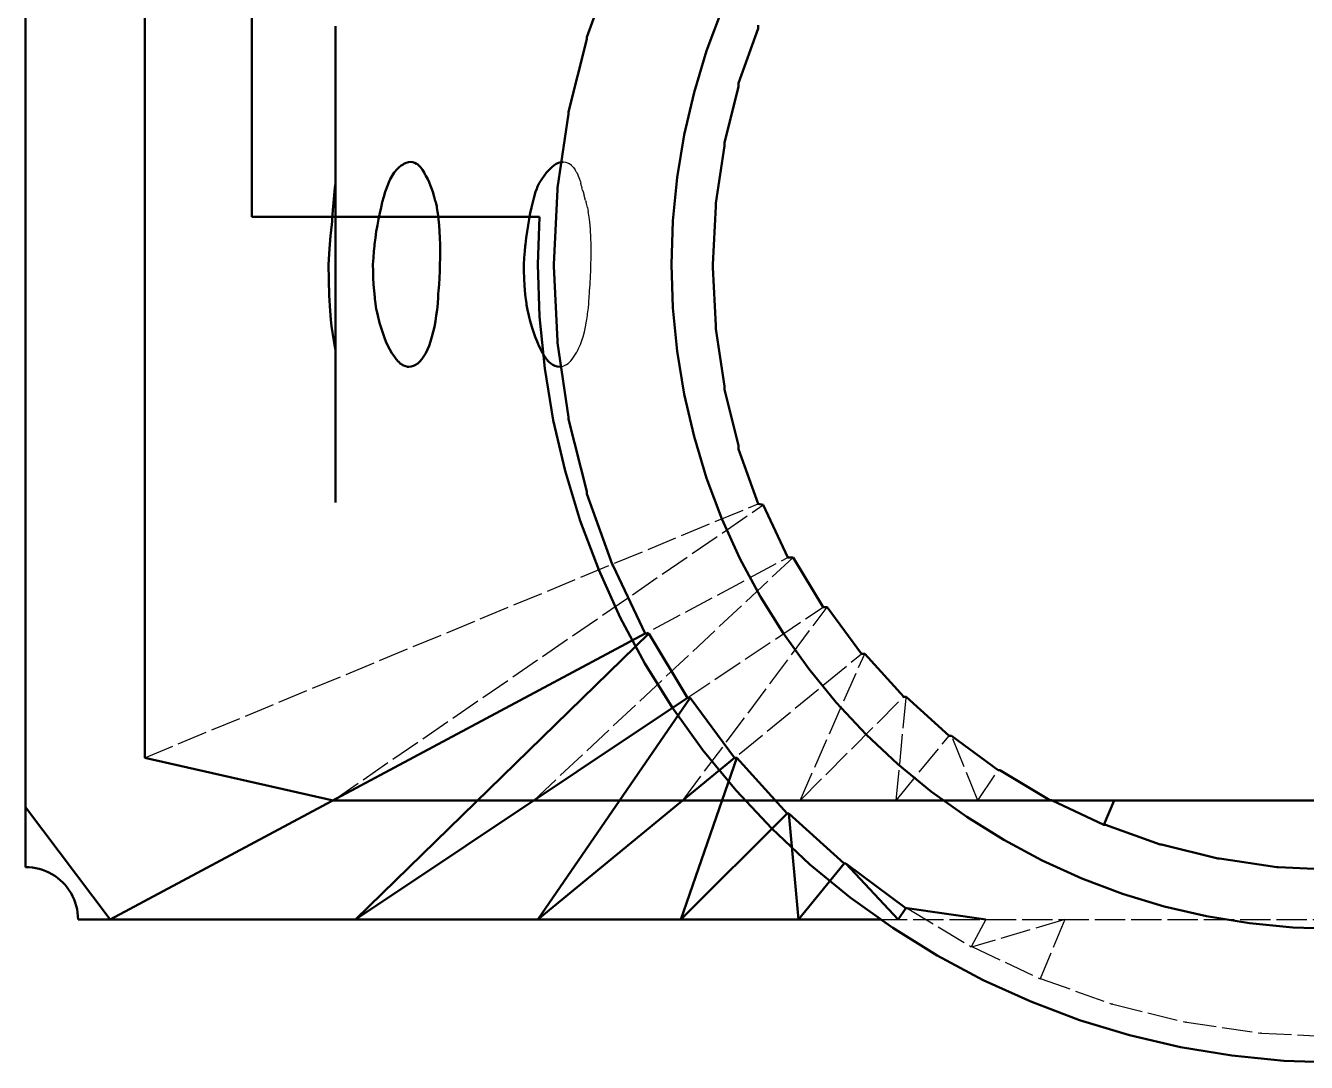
# Model space of a CAD drawing. Header units: millimetres. Extents: x 0 to 420, y 0 to 297.
# Drawn here: x 43.7 to 97.5, y 58.6 to 102.2 of the extents above; entities that cross this region are included whole.
import ezdxf

# ---------------------------------------------------------------- set-up
doc = ezdxf.new("R2010")
doc.units = ezdxf.units.MM
doc.linetypes.add('DASHED', pattern=[1.524, 1.27, -0.254])
doc.layers.add('OCULTA', color=8, linetype='DASHED', lineweight=25)
doc.layers.add('VISIBLE', color=7, linetype='CONTINUOUS', lineweight=50)

msp = doc.modelspace()

# ---------------------------------------------------------------- linework, layer by layer
at = {"layer": 'OCULTA'}
for p, q in [((43.74, 66.834), (43.74, 117.434)), ((53.24, 94.134), (53.24, 106.134)), ((48.74, 102.112), (48.74, 102.134)), ((56.74, 102.112), (56.74, 102.134)), ((48.74, 102.048), (48.74, 102.112)), ((48.74, 101.942), (48.74, 102.048)), ((48.74, 101.793), (48.74, 101.942)), ((48.74, 101.603), (48.74, 101.793)), ((48.74, 101.373), (48.74, 101.603)), ((56.74, 102.048), (56.74, 102.112)), ((56.74, 101.942), (56.74, 102.048)), ((56.74, 101.793), (56.74, 101.942)), ((56.74, 101.603), (56.74, 101.793)), ((56.74, 101.373), (56.74, 101.603)), ((48.74, 101.103), (48.74, 101.373)), ((48.74, 100.794), (48.74, 101.103)), ((56.74, 101.103), (56.74, 101.373)), ((56.74, 100.794), (56.74, 101.103)), ((48.74, 100.449), (48.74, 100.794)), ((56.74, 100.449), (56.74, 100.794)), ((48.74, 100.067), (48.74, 100.449)), ((48.74, 99.652), (48.74, 100.067)), ((56.74, 100.067), (56.74, 100.449)), ((56.74, 99.652), (56.74, 100.067)), ((48.74, 99.205), (48.74, 99.652)), ((56.74, 99.205), (56.74, 99.652)), ((48.74, 98.727), (48.74, 99.205)), ((56.74, 98.727), (56.74, 99.205)), ((48.74, 98.221), (48.74, 98.727)), ((56.74, 98.221), (56.74, 98.727)), ((48.74, 97.69), (48.74, 98.221)), ((56.74, 97.69), (56.74, 98.221)), ((48.74, 97.134), (48.74, 97.69)), ((56.74, 97.134), (56.74, 97.69)), ((48.74, 96.557), (48.74, 97.134)), ((56.74, 96.557), (56.74, 97.134)), ((48.74, 95.961), (48.74, 96.557)), ((48.74, 96.434), (48.74, 96.425)), ((48.74, 96.425), (48.74, 96.397)), ((48.74, 96.397), (48.74, 96.351)), ((48.74, 96.287), (48.74, 96.351)), ((48.74, 96.287), (48.74, 96.206)), ((56.74, 95.961), (56.74, 96.557)), ((56.74, 96.434), (56.74, 96.425)), ((56.74, 96.425), (56.74, 96.397)), ((56.74, 96.397), (56.74, 96.351)), ((56.74, 96.287), (56.74, 96.351)), ((56.74, 96.287), (56.74, 96.206)), ((66.301, 96.434), (66.394, 96.425)), ((66.394, 96.425), (66.483, 96.397)), ((66.483, 96.397), (66.543, 96.365)), ((66.569, 96.351), (66.543, 96.365)), ((66.65, 96.287), (66.569, 96.351)), ((66.65, 96.287), (66.728, 96.206)), ((48.74, 96.206), (48.74, 96.107)), ((48.74, 95.99), (48.74, 96.107)), ((48.74, 95.99), (48.74, 95.858)), ((48.74, 95.348), (48.74, 95.961)), ((48.74, 95.709), (48.74, 95.858)), ((48.74, 95.709), (48.74, 95.545)), ((56.74, 96.206), (56.74, 96.107)), ((56.74, 95.99), (56.74, 96.107)), ((56.74, 95.99), (56.74, 95.858)), ((56.74, 95.509), (56.74, 95.961)), ((56.74, 95.709), (56.74, 95.858)), ((56.74, 95.709), (56.74, 95.545)), ((66.728, 96.206), (66.801, 96.107)), ((66.849, 96.025), (66.801, 96.107)), ((66.849, 96.025), (66.869, 95.99)), ((66.869, 95.99), (66.913, 95.898)), ((66.913, 95.898), (66.932, 95.858)), ((66.932, 95.858), (66.99, 95.709)), ((66.99, 95.709), (67.026, 95.595)), ((48.74, 95.545), (48.74, 95.367)), ((48.74, 95.174), (48.74, 95.367)), ((48.74, 94.722), (48.74, 95.348)), ((48.74, 94.969), (48.74, 95.174)), ((56.74, 95.545), (56.74, 95.367)), ((56.74, 95.174), (56.74, 95.367)), ((56.74, 94.969), (56.74, 95.174)), ((67.026, 95.595), (67.042, 95.545)), ((67.074, 95.421), (67.042, 95.545)), ((67.074, 95.421), (67.088, 95.367)), ((67.112, 95.249), (67.088, 95.367)), ((67.112, 95.249), (67.138, 95.174)), ((67.138, 95.174), (67.182, 95.031)), ((48.74, 94.752), (48.74, 94.969)), ((48.74, 94.523), (48.74, 94.752)), ((48.74, 94.085), (48.74, 94.722)), ((56.74, 94.752), (56.74, 94.969)), ((56.74, 94.523), (56.74, 94.752)), ((67.201, 94.969), (67.182, 95.031)), ((67.242, 94.817), (67.201, 94.969)), ((67.242, 94.817), (67.26, 94.752)), ((67.314, 94.523), (67.26, 94.752)), ((48.74, 94.523), (48.74, 94.284)), ((48.74, 94.036), (48.74, 94.284)), ((48.74, 93.439), (48.74, 94.085)), ((53.24, 94.134), (65.305, 94.134)), ((53.24, 94.134), (53.24, 94.134)), ((56.74, 94.523), (56.74, 94.284)), ((56.74, 94.036), (56.74, 94.284)), ((59.04, 94.134), (59.044, 94.134)), ((59.044, 94.134), (59.059, 94.134)), ((59.059, 94.134), (59.082, 94.134)), ((59.082, 94.134), (59.115, 94.134)), ((59.115, 94.134), (59.157, 94.134)), ((59.157, 94.134), (59.207, 94.134)), ((59.207, 94.134), (59.267, 94.134)), ((59.267, 94.134), (59.335, 94.134)), ((59.335, 94.134), (59.411, 94.134)), ((59.411, 94.134), (59.494, 94.134)), ((59.494, 94.134), (59.586, 94.134)), ((59.586, 94.134), (59.684, 94.134)), ((59.684, 94.134), (59.789, 94.134)), ((59.789, 94.134), (59.901, 94.134)), ((59.901, 94.134), (60.018, 94.134)), ((60.018, 94.134), (60.14, 94.134)), ((60.14, 94.134), (60.267, 94.134)), ((60.267, 94.134), (60.398, 94.134)), ((60.398, 94.134), (60.533, 94.134)), ((60.533, 94.134), (60.67, 94.134)), ((60.67, 94.134), (60.811, 94.134)), ((60.811, 94.134), (60.953, 94.134)), ((60.953, 94.134), (61.096, 94.134)), ((61.096, 94.134), (61.24, 94.134)), ((61.24, 94.134), (61.384, 94.134)), ((61.384, 94.134), (61.527, 94.134)), ((61.527, 94.134), (61.669, 94.134)), ((61.669, 94.134), (61.809, 94.134)), ((61.809, 94.134), (61.947, 94.134)), ((62.082, 94.134), (61.947, 94.134)), ((62.082, 94.134), (62.213, 94.134)), ((62.213, 94.134), (62.34, 94.134)), ((62.34, 94.134), (62.462, 94.134)), ((62.462, 94.134), (62.579, 94.134)), ((62.579, 94.134), (62.69, 94.134)), ((62.69, 94.134), (62.795, 94.134)), ((62.795, 94.134), (62.894, 94.134)), ((62.894, 94.134), (62.985, 94.134)), ((63.069, 94.134), (62.985, 94.134)), ((63.069, 94.134), (63.145, 94.134)), ((63.213, 94.134), (63.145, 94.134)), ((63.272, 94.134), (63.213, 94.134)), ((63.272, 94.134), (63.323, 94.134)), ((63.365, 94.134), (63.323, 94.134)), ((63.398, 94.134), (63.365, 94.134)), ((63.421, 94.134), (63.398, 94.134)), ((63.435, 94.134), (63.421, 94.134)), ((63.44, 94.134), (63.435, 94.134)), ((65.24, 92.134), (65.305, 94.134)), ((65.305, 94.134), (65.305, 94.134)), ((67.314, 94.523), (67.348, 94.356)), ((67.362, 94.284), (67.348, 94.356)), ((67.393, 94.111), (67.362, 94.284)), ((67.406, 94.036), (67.393, 94.111)), ((48.74, 93.779), (48.74, 94.036)), ((48.74, 93.516), (48.74, 93.779)), ((56.74, 93.779), (56.74, 94.036)), ((56.74, 93.516), (56.74, 93.779)), ((67.407, 94.029), (67.406, 94.036)), ((67.432, 93.779), (67.407, 94.029)), ((67.445, 93.596), (67.432, 93.779)), ((67.451, 93.516), (67.445, 93.596)), ((48.74, 93.247), (48.74, 93.516)), ((48.74, 92.788), (48.74, 93.439)), ((48.74, 92.973), (48.74, 93.247)), ((56.74, 93.247), (56.74, 93.516)), ((56.74, 92.973), (56.74, 93.247)), ((67.461, 93.329), (67.451, 93.516)), ((67.465, 93.247), (67.461, 93.329)), ((67.472, 92.973), (67.465, 93.247)), ((48.74, 92.695), (48.74, 92.973)), ((48.74, 92.134), (48.74, 92.788)), ((48.74, 92.415), (48.74, 92.695)), ((56.74, 92.695), (56.74, 92.973)), ((56.74, 92.415), (56.74, 92.695)), ((67.469, 92.415), (67.47, 92.5)), ((67.47, 92.5), (67.473, 92.695)), ((67.473, 92.78), (67.472, 92.973)), ((67.473, 92.695), (67.473, 92.78)), ((48.74, 92.134), (48.74, 92.415)), ((48.74, 91.48), (48.74, 92.134)), ((48.74, 91.853), (48.74, 92.134)), ((56.74, 92.134), (56.74, 92.415)), ((56.74, 91.853), (56.74, 92.134)), ((65.312, 89.943), (65.24, 92.134)), ((67.455, 91.853), (67.456, 91.938)), ((67.456, 91.938), (67.458, 92.134)), ((67.458, 92.134), (67.469, 92.415)), ((48.74, 91.573), (48.74, 91.853)), ((48.74, 91.295), (48.74, 91.573)), ((48.74, 90.829), (48.74, 91.48)), ((56.74, 91.573), (56.74, 91.853)), ((56.74, 91.295), (56.74, 91.573)), ((67.431, 91.295), (67.435, 91.379)), ((67.435, 91.379), (67.446, 91.573)), ((67.446, 91.573), (67.449, 91.658)), ((67.449, 91.658), (67.455, 91.853)), ((48.74, 91.021), (48.74, 91.295)), ((48.74, 90.752), (48.74, 91.021)), ((56.74, 91.021), (56.74, 91.295)), ((56.74, 90.752), (56.74, 91.021)), ((67.393, 90.752), (67.404, 90.961)), ((67.404, 90.961), (67.41, 91.021)), ((67.41, 91.021), (67.431, 91.295)), ((48.74, 90.183), (48.74, 90.829)), ((48.74, 90.488), (48.74, 90.752)), ((48.74, 90.232), (48.74, 90.488)), ((56.74, 90.488), (56.74, 90.752)), ((56.74, 90.232), (56.74, 90.488)), ((67.348, 90.232), (67.356, 90.31)), ((67.356, 90.31), (67.374, 90.488)), ((67.374, 90.488), (67.38, 90.568)), ((67.38, 90.568), (67.393, 90.752)), ((48.74, 89.984), (48.74, 90.232)), ((48.74, 89.546), (48.74, 90.183)), ((48.74, 89.745), (48.74, 89.984)), ((56.74, 89.984), (56.74, 90.232)), ((56.74, 89.745), (56.74, 89.984)), ((65.526, 87.761), (65.312, 89.943)), ((67.279, 89.745), (67.29, 89.817)), ((67.29, 89.817), (67.316, 89.984)), ((67.316, 89.984), (67.326, 90.059)), ((67.326, 90.059), (67.348, 90.232)), ((48.74, 89.516), (48.74, 89.745)), ((48.74, 88.919), (48.74, 89.546)), ((48.74, 89.299), (48.74, 89.516)), ((48.74, 89.093), (48.74, 89.299)), ((56.74, 89.516), (56.74, 89.745)), ((56.74, 89.299), (56.74, 89.516)), ((56.74, 89.093), (56.74, 89.299)), ((67.135, 89.093), (67.188, 89.299)), ((67.188, 89.299), (67.236, 89.516)), ((67.236, 89.516), (67.279, 89.745)), ((48.74, 88.901), (48.74, 89.093)), ((48.74, 88.307), (48.74, 88.919)), ((48.74, 88.722), (48.74, 88.901)), ((48.74, 88.559), (48.74, 88.722)), ((56.74, 88.901), (56.74, 89.093)), ((56.74, 88.722), (56.74, 88.901)), ((56.74, 88.559), (56.74, 88.722)), ((66.947, 88.608), (66.999, 88.722)), ((66.999, 88.722), (67.021, 88.776)), ((67.021, 88.776), (67.071, 88.901)), ((67.071, 88.901), (67.112, 89.019)), ((67.112, 89.019), (67.135, 89.093)), ((48.74, 88.41), (48.74, 88.559)), ((48.74, 88.277), (48.74, 88.41)), ((48.74, 87.711), (48.74, 88.307)), ((48.74, 88.161), (48.74, 88.277)), ((48.74, 88.062), (48.74, 88.161)), ((56.74, 88.41), (56.74, 88.559)), ((56.74, 88.307), (56.74, 88.543)), ((56.74, 88.277), (56.74, 88.41)), ((56.74, 87.711), (56.74, 88.307)), ((56.74, 88.161), (56.74, 88.277)), ((56.74, 88.062), (56.74, 88.161)), ((66.62, 88.092), (66.68, 88.161)), ((66.68, 88.161), (66.705, 88.196)), ((66.705, 88.196), (66.764, 88.277)), ((66.764, 88.277), (66.846, 88.41)), ((66.846, 88.41), (66.869, 88.455)), ((66.869, 88.455), (66.924, 88.559)), ((66.924, 88.559), (66.947, 88.608)), ((48.74, 87.98), (48.74, 88.062)), ((48.74, 87.916), (48.74, 87.98)), ((48.74, 87.871), (48.74, 87.916)), ((48.74, 87.843), (48.74, 87.871)), ((48.74, 87.834), (48.74, 87.843)), ((48.74, 87.134), (48.74, 87.711)), ((56.74, 87.98), (56.74, 88.062)), ((56.74, 87.916), (56.74, 87.98)), ((56.74, 87.871), (56.74, 87.916)), ((56.74, 87.843), (56.74, 87.871)), ((56.74, 87.834), (56.74, 87.843)), ((56.74, 87.134), (56.74, 87.711)), ((65.883, 85.598), (65.526, 87.761)), ((66.14, 87.834), (66.232, 87.843)), ((66.232, 87.843), (66.26, 87.851)), ((66.26, 87.851), (66.324, 87.871)), ((66.324, 87.871), (66.351, 87.884)), ((66.351, 87.884), (66.415, 87.916)), ((66.415, 87.916), (66.442, 87.936)), ((66.442, 87.936), (66.505, 87.98)), ((66.505, 87.98), (66.594, 88.062)), ((66.594, 88.062), (66.62, 88.092)), ((48.74, 86.578), (48.74, 87.134)), ((56.74, 86.578), (56.74, 87.134)), ((48.74, 86.578), (48.74, 86.046)), ((56.74, 86.578), (56.74, 86.046)), ((48.74, 85.54), (48.74, 86.046)), ((56.74, 85.54), (56.74, 86.046)), ((48.74, 85.063), (48.74, 85.54)), ((56.74, 85.063), (56.74, 85.54)), ((66.381, 83.463), (65.883, 85.598)), ((48.74, 84.615), (48.74, 85.063)), ((56.74, 84.615), (56.74, 85.063)), ((48.74, 84.615), (48.74, 84.2)), ((56.74, 84.615), (56.74, 84.2)), ((48.74, 84.2), (48.74, 83.819)), ((56.74, 84.2), (56.74, 83.819)), ((48.74, 83.819), (48.74, 83.474)), ((48.74, 83.165), (48.74, 83.474)), ((56.74, 83.819), (56.74, 83.474)), ((56.74, 83.165), (56.74, 83.474)), ((67.018, 81.366), (66.381, 83.463)), ((48.74, 83.165), (48.74, 82.895)), ((48.74, 82.665), (48.74, 82.895)), ((56.74, 83.165), (56.74, 82.895)), ((56.74, 82.665), (56.74, 82.895)), ((48.74, 82.665), (48.74, 82.475)), ((48.74, 82.326), (48.74, 82.475)), ((48.74, 82.326), (48.74, 82.219)), ((56.74, 82.665), (56.74, 82.475)), ((56.74, 82.326), (56.74, 82.475)), ((56.74, 82.326), (56.74, 82.219)), ((48.74, 82.155), (48.74, 82.219)), ((48.74, 82.155), (48.74, 82.134)), ((48.74, 71.423), (74.476, 82.083)), ((56.645, 69.634), (74.687, 82.036)), ((56.74, 82.155), (56.74, 82.219)), ((56.74, 82.155), (56.74, 82.134)), ((67.79, 79.314), (67.018, 81.366)), ((56.645, 69.634), (75.728, 79.834)), ((65.066, 69.634), (75.953, 79.834)), ((67.79, 79.314), (68.695, 77.317)), ((65.066, 69.634), (77.205, 77.745)), ((71.323, 69.634), (77.372, 77.745)), ((68.695, 77.317), (69.728, 75.384)), ((71.323, 69.634), (78.823, 75.788)), ((76.24, 69.634), (78.954, 75.788)), ((70.886, 73.522), (69.728, 75.384)), ((76.24, 69.634), (80.589, 73.983)), ((80.275, 69.634), (80.697, 73.983)), ((70.886, 73.522), (72.162, 71.74)), ((80.275, 69.634), (82.502, 72.348)), ((83.706, 69.634), (82.593, 72.348)), ((73.553, 70.046), (72.162, 71.74)), ((83.706, 69.634), (84.55, 70.897)), ((86.713, 69.634), (84.63, 70.897)), ((73.553, 70.046), (75.052, 68.446)), ((86.713, 69.634), (86.719, 69.645)), ((76.652, 66.947), (75.052, 68.446)), ((43.74, 66.834), (43.884, 66.829)), ((43.74, 66.834), (43.74, 66.834)), ((43.884, 66.829), (44.027, 66.815)), ((44.027, 66.815), (44.169, 66.792)), ((44.169, 66.792), (44.309, 66.759)), ((44.447, 66.717), (44.309, 66.759)), ((44.447, 66.717), (44.582, 66.666)), ((44.582, 66.666), (44.713, 66.607)), ((76.652, 66.947), (78.346, 65.557)), ((44.713, 66.607), (44.84, 66.539)), ((44.962, 66.463), (44.84, 66.539)), ((44.962, 66.463), (45.079, 66.379)), ((45.19, 66.288), (45.079, 66.379)), ((45.295, 66.189), (45.19, 66.288)), ((45.394, 66.084), (45.295, 66.189)), ((45.394, 66.084), (45.485, 65.973)), ((45.569, 65.856), (45.485, 65.973)), ((45.645, 65.734), (45.569, 65.856)), ((45.713, 65.607), (45.645, 65.734)), ((45.772, 65.476), (45.713, 65.607)), ((45.823, 65.341), (45.772, 65.476)), ((45.865, 65.203), (45.823, 65.341)), ((45.865, 65.203), (45.898, 65.063)), ((45.921, 64.921), (45.898, 65.063)), ((80.128, 64.28), (78.346, 65.557)), ((80.732, 65.104), (83.428, 63.488)), ((45.935, 64.778), (45.921, 64.921)), ((45.94, 64.634), (45.935, 64.778)), ((45.94, 64.634), (45.94, 64.634)), ((45.94, 64.634), (151.54, 64.634)), ((84.041, 64.634), (83.428, 63.488)), ((87.349, 64.634), (83.476, 63.488)), ((87.349, 64.634), (86.318, 62.144)), ((80.128, 64.28), (81.99, 63.122)), ((83.476, 63.488), (83.428, 63.488)), ((83.476, 63.488), (86.318, 62.144)), ((83.923, 62.089), (81.99, 63.122)), ((83.923, 62.089), (85.92, 61.184)), ((86.362, 62.144), (86.318, 62.144)), ((86.362, 62.144), (89.321, 61.085)), ((87.972, 60.412), (85.92, 61.184)), ((89.363, 61.085), (89.321, 61.085)), ((89.363, 61.085), (92.412, 60.322)), ((87.972, 60.412), (90.069, 59.775)), ((92.452, 60.322), (92.412, 60.322)), ((92.452, 60.322), (95.561, 59.861)), ((90.069, 59.775), (92.204, 59.278)), ((95.6, 59.861), (95.561, 59.861)), ((95.6, 59.861), (98.74, 59.706)), ((92.204, 59.278), (94.367, 58.92)), ((94.367, 58.92), (96.549, 58.706)), ((96.549, 58.706), (98.74, 58.634))]:
    msp.add_line(p, q, dxfattribs=at)
at = {"layer": 'VISIBLE'}
for p, q in [((43.74, 66.834), (43.74, 117.434)), ((48.74, 102.079), (48.74, 107.301)), ((53.24, 94.134), (53.24, 106.134)), ((67.293, 101.673), (68.352, 104.633)), ((72.32, 101.102), (72.964, 102.811)), ((72.32, 101.102), (72.964, 102.811)), ((48.74, 102.134), (48.74, 102.112)), ((56.74, 102.134), (56.74, 102.112)), ((74.476, 102.037), (74.476, 102.184)), ((48.74, 102.112), (48.74, 102.048)), ((48.74, 97.058), (48.74, 102.079)), ((48.74, 102.048), (48.74, 101.942)), ((48.74, 101.942), (48.74, 101.793)), ((48.74, 101.793), (48.74, 101.603)), ((48.74, 101.373), (48.74, 101.603)), ((56.74, 102.112), (56.74, 102.048)), ((56.74, 102.048), (56.74, 101.942)), ((56.74, 101.942), (56.74, 101.793)), ((56.74, 101.793), (56.74, 101.603)), ((56.74, 101.373), (56.74, 101.603)), ((66.529, 98.541), (67.293, 101.59)), ((67.293, 101.59), (67.293, 101.673)), ((73.655, 99.743), (74.476, 102.037)), ((48.74, 101.373), (48.74, 101.103)), ((48.74, 100.794), (48.74, 101.103)), ((56.74, 101.373), (56.74, 101.103)), ((56.74, 100.794), (56.74, 101.103)), ((71.79, 99.355), (72.32, 101.102)), ((71.79, 99.355), (72.32, 101.102)), ((48.74, 100.449), (48.74, 100.794)), ((56.74, 100.449), (56.74, 100.794)), ((48.74, 100.449), (48.74, 100.067)), ((48.74, 99.652), (48.74, 100.067)), ((56.74, 100.449), (56.74, 100.067)), ((56.74, 99.652), (56.74, 100.067)), ((48.74, 99.205), (48.74, 99.652)), ((56.74, 99.205), (56.74, 99.652)), ((73.063, 97.241), (73.655, 99.604)), ((73.655, 99.604), (73.655, 99.743)), ((48.74, 99.205), (48.74, 98.727)), ((56.74, 99.205), (56.74, 98.727)), ((71.376, 97.577), (71.79, 99.355)), ((71.376, 97.577), (71.79, 99.355)), ((48.74, 98.221), (48.74, 98.727)), ((56.74, 98.221), (56.74, 98.727)), ((66.068, 95.352), (66.529, 98.461)), ((66.529, 98.461), (66.529, 98.541)), ((48.74, 97.69), (48.74, 98.221)), ((56.74, 97.69), (56.74, 98.221)), ((48.74, 97.134), (48.74, 97.69)), ((56.74, 97.134), (56.74, 97.69)), ((71.078, 95.776), (71.376, 97.577)), ((71.078, 95.776), (71.376, 97.577)), ((48.74, 96.557), (48.74, 97.134)), ((48.74, 92.134), (48.74, 97.058)), ((56.74, 96.557), (56.74, 97.134)), ((72.706, 94.698), (73.063, 97.107)), ((73.063, 97.107), (73.063, 97.241)), ((48.74, 95.961), (48.74, 96.557)), ((48.74, 96.425), (48.74, 96.434)), ((48.74, 96.397), (48.74, 96.425)), ((48.74, 96.351), (48.74, 96.397)), ((48.74, 96.287), (48.74, 96.351)), ((48.74, 96.206), (48.74, 96.287)), ((56.74, 95.961), (56.74, 96.557)), ((56.74, 96.425), (56.74, 96.434)), ((56.74, 96.397), (56.74, 96.425)), ((56.74, 96.351), (56.74, 96.397)), ((56.74, 96.287), (56.74, 96.351)), ((56.74, 96.206), (56.74, 96.287)), ((59.404, 96.206), (59.506, 96.287)), ((59.506, 96.287), (59.581, 96.335)), ((59.581, 96.335), (59.607, 96.351)), ((59.607, 96.351), (59.706, 96.397)), ((59.706, 96.397), (59.803, 96.425)), ((59.803, 96.425), (59.899, 96.434)), ((59.899, 96.434), (59.991, 96.425)), ((59.991, 96.425), (60.057, 96.404)), ((60.057, 96.404), (60.08, 96.397)), ((60.08, 96.397), (60.144, 96.363)), ((60.166, 96.351), (60.144, 96.363)), ((60.248, 96.287), (60.166, 96.351)), ((60.248, 96.287), (60.325, 96.206)), ((65.807, 96.206), (65.909, 96.287)), ((65.909, 96.287), (66.01, 96.351)), ((66.01, 96.351), (66.109, 96.397)), ((66.109, 96.397), (66.206, 96.425)), ((66.206, 96.425), (66.301, 96.434)), ((48.74, 96.107), (48.74, 96.206)), ((48.74, 95.99), (48.74, 96.107)), ((48.74, 95.858), (48.74, 95.99)), ((48.74, 95.348), (48.74, 95.961)), ((48.74, 95.709), (48.74, 95.858)), ((48.74, 95.545), (48.74, 95.709)), ((56.74, 96.107), (56.74, 96.206)), ((56.74, 95.99), (56.74, 96.107)), ((56.74, 95.858), (56.74, 95.99)), ((56.74, 95.348), (56.74, 95.961)), ((56.74, 95.709), (56.74, 95.858)), ((56.74, 95.545), (56.74, 95.709)), ((58.97, 95.545), (59.045, 95.709)), ((59.045, 95.709), (59.123, 95.858)), ((59.123, 95.858), (59.205, 95.99)), ((59.205, 95.99), (59.23, 96.025)), ((59.23, 96.025), (59.302, 96.107)), ((59.302, 96.107), (59.404, 96.206)), ((60.325, 96.206), (60.398, 96.107)), ((60.466, 95.99), (60.398, 96.107)), ((60.466, 95.99), (60.51, 95.899)), ((60.51, 95.899), (60.535, 95.858)), ((60.614, 95.709), (60.535, 95.858)), ((60.614, 95.709), (60.669, 95.588)), ((65.298, 95.545), (65.398, 95.709)), ((65.398, 95.709), (65.5, 95.858)), ((65.5, 95.858), (65.602, 95.99)), ((65.602, 95.99), (65.705, 96.107)), ((65.705, 96.107), (65.807, 96.206)), ((70.9, 93.959), (71.078, 95.776)), ((70.9, 93.959), (71.078, 95.776)), ((48.74, 95.367), (48.74, 95.545)), ((48.74, 95.174), (48.74, 95.367)), ((48.74, 94.722), (48.74, 95.348)), ((48.74, 94.969), (48.74, 95.174)), ((56.658, 94.722), (56.72, 95.348)), ((56.72, 95.348), (56.74, 95.509)), ((56.74, 95.367), (56.74, 95.545)), ((56.74, 95.504), (56.74, 95.509)), ((56.74, 95.317), (56.74, 95.504)), ((56.74, 95.174), (56.74, 95.367)), ((56.74, 94.722), (56.74, 95.348)), ((56.74, 95.12), (56.74, 95.317)), ((56.74, 94.969), (56.74, 95.174)), ((58.768, 94.969), (58.831, 95.174)), ((58.831, 95.174), (58.881, 95.318)), ((58.881, 95.318), (58.898, 95.367)), ((58.898, 95.367), (58.952, 95.5)), ((58.952, 95.5), (58.97, 95.545)), ((60.669, 95.588), (60.689, 95.545)), ((60.689, 95.545), (60.76, 95.367)), ((60.828, 95.174), (60.76, 95.367)), ((60.891, 94.969), (60.828, 95.174)), ((65.079, 94.969), (65.142, 95.174)), ((65.142, 95.174), (65.19, 95.311)), ((65.19, 95.311), (65.209, 95.367)), ((65.209, 95.367), (65.236, 95.434)), ((65.236, 95.434), (65.298, 95.545)), ((66.012, 94.134), (66.068, 95.273)), ((66.068, 95.273), (66.068, 95.352)), ((48.74, 94.752), (48.74, 94.969)), ((48.74, 94.523), (48.74, 94.752)), ((48.74, 94.085), (48.74, 94.722)), ((56.609, 94.085), (56.658, 94.722)), ((56.74, 94.912), (56.74, 95.12)), ((56.74, 94.752), (56.74, 94.969)), ((56.74, 94.694), (56.74, 94.912)), ((56.74, 94.523), (56.74, 94.752)), ((56.74, 94.085), (56.74, 94.722)), ((56.74, 94.638), (56.74, 94.694)), ((56.74, 93.962), (56.74, 94.638)), ((58.655, 94.523), (58.709, 94.752)), ((58.709, 94.752), (58.768, 94.969)), ((60.891, 94.969), (60.934, 94.809)), ((60.934, 94.809), (60.949, 94.752)), ((60.994, 94.56), (60.949, 94.752)), ((64.966, 94.523), (65.02, 94.752)), ((65.02, 94.752), (65.079, 94.969)), ((72.706, 94.567), (72.706, 94.698)), ((48.74, 94.284), (48.74, 94.523)), ((48.74, 94.036), (48.74, 94.284)), ((48.74, 93.439), (48.74, 94.085)), ((53.24, 94.134), (65.305, 94.134)), ((56.601, 93.942), (56.609, 94.085)), ((56.74, 94.284), (56.74, 94.523)), ((56.74, 94.036), (56.74, 94.284)), ((56.74, 93.439), (56.74, 94.085)), ((58.554, 94.036), (58.596, 94.223)), ((58.596, 94.223), (58.606, 94.284)), ((58.606, 94.284), (58.655, 94.523)), ((59.044, 94.134), (59.04, 94.134)), ((59.059, 94.134), (59.044, 94.134)), ((59.082, 94.134), (59.059, 94.134)), ((59.115, 94.134), (59.082, 94.134)), ((59.157, 94.134), (59.115, 94.134)), ((59.207, 94.134), (59.157, 94.134)), ((59.207, 94.134), (59.267, 94.134)), ((59.335, 94.134), (59.267, 94.134)), ((59.411, 94.134), (59.335, 94.134)), ((59.411, 94.134), (59.494, 94.134)), ((59.494, 94.134), (59.586, 94.134)), ((59.586, 94.134), (59.684, 94.134)), ((59.789, 94.134), (59.684, 94.134)), ((59.789, 94.134), (59.901, 94.134)), ((59.901, 94.134), (60.018, 94.134)), ((60.018, 94.134), (60.14, 94.134)), ((60.14, 94.134), (60.267, 94.134)), ((60.267, 94.134), (60.398, 94.134)), ((60.398, 94.134), (60.533, 94.134)), ((60.533, 94.134), (60.67, 94.134)), ((60.67, 94.134), (60.811, 94.134)), ((60.811, 94.134), (60.953, 94.134)), ((60.953, 94.134), (61.096, 94.134)), ((61.001, 94.523), (60.994, 94.56)), ((61.001, 94.523), (61.028, 94.347)), ((61.038, 94.284), (61.028, 94.347)), ((61.069, 94.036), (61.038, 94.284)), ((61.096, 94.134), (61.24, 94.134)), ((61.24, 94.134), (61.384, 94.134)), ((61.384, 94.134), (61.527, 94.134)), ((61.527, 94.134), (61.669, 94.134)), ((61.669, 94.134), (61.809, 94.134)), ((61.809, 94.134), (61.947, 94.134)), ((61.947, 94.134), (62.082, 94.134)), ((62.082, 94.134), (62.213, 94.134)), ((62.213, 94.134), (62.34, 94.134)), ((62.34, 94.134), (62.462, 94.134)), ((62.462, 94.134), (62.579, 94.134)), ((62.579, 94.134), (62.69, 94.134)), ((62.69, 94.134), (62.795, 94.134)), ((62.795, 94.134), (62.894, 94.134)), ((62.894, 94.134), (62.985, 94.134)), ((62.985, 94.134), (63.069, 94.134)), ((63.069, 94.134), (63.145, 94.134)), ((63.145, 94.134), (63.213, 94.134)), ((63.213, 94.134), (63.272, 94.134)), ((63.272, 94.134), (63.323, 94.134)), ((63.323, 94.134), (63.365, 94.134)), ((63.365, 94.134), (63.398, 94.134)), ((63.398, 94.134), (63.421, 94.134)), ((63.421, 94.134), (63.435, 94.134)), ((63.435, 94.134), (63.44, 94.134)), ((64.874, 94.036), (64.905, 94.212)), ((64.905, 94.212), (64.917, 94.284)), ((64.917, 94.284), (64.966, 94.523)), ((65.24, 92.134), (65.305, 94.134)), ((65.914, 92.134), (66.012, 94.134)), ((72.586, 92.134), (72.706, 94.567)), ((48.74, 93.779), (48.74, 94.036)), ((48.74, 93.516), (48.74, 93.779)), ((56.549, 93.439), (56.601, 93.942)), ((56.74, 93.779), (56.74, 94.036)), ((56.74, 93.803), (56.74, 93.962)), ((56.74, 93.583), (56.74, 93.803)), ((56.74, 93.516), (56.74, 93.779)), ((56.74, 93.355), (56.74, 93.583)), ((58.458, 93.516), (58.492, 93.714)), ((58.492, 93.714), (58.503, 93.779)), ((58.503, 93.779), (58.554, 94.036)), ((61.094, 93.779), (61.069, 94.036)), ((61.114, 93.516), (61.094, 93.779)), ((64.791, 93.516), (64.834, 93.768)), ((64.834, 93.768), (64.836, 93.779)), ((64.836, 93.779), (64.874, 94.036)), ((70.84, 92.134), (70.9, 93.959)), ((70.84, 92.134), (70.9, 93.959)), ((48.74, 93.247), (48.74, 93.516)), ((48.74, 92.788), (48.74, 93.439)), ((48.74, 92.973), (48.74, 93.247)), ((56.496, 92.788), (56.541, 93.336)), ((56.541, 93.336), (56.549, 93.439)), ((56.74, 93.247), (56.74, 93.516)), ((56.74, 92.788), (56.74, 93.439)), ((56.74, 93.12), (56.74, 93.355)), ((56.74, 92.973), (56.74, 93.247)), ((56.74, 92.879), (56.74, 93.12)), ((58.384, 92.973), (58.418, 93.247)), ((58.418, 93.247), (58.458, 93.516)), ((61.127, 93.247), (61.114, 93.516)), ((61.134, 92.973), (61.127, 93.247)), ((64.717, 92.973), (64.751, 93.247)), ((64.751, 93.247), (64.791, 93.516)), ((48.74, 92.695), (48.74, 92.973)), ((48.74, 92.134), (48.74, 92.788)), ((48.74, 92.415), (48.74, 92.695)), ((56.457, 92.134), (56.496, 92.788)), ((56.74, 92.695), (56.74, 92.973)), ((56.74, 92.633), (56.74, 92.879)), ((56.74, 92.134), (56.74, 92.788)), ((56.74, 92.415), (56.74, 92.695)), ((56.74, 92.384), (56.74, 92.633)), ((58.333, 92.415), (58.355, 92.695)), ((58.355, 92.695), (58.377, 92.904)), ((58.377, 92.904), (58.384, 92.973)), ((61.131, 92.415), (61.136, 92.695)), ((61.135, 92.769), (61.134, 92.973)), ((61.136, 92.695), (61.135, 92.769)), ((64.665, 92.415), (64.688, 92.695)), ((64.688, 92.695), (64.708, 92.893)), ((64.708, 92.893), (64.717, 92.973)), ((48.74, 92.134), (48.74, 92.415)), ((48.74, 87.209), (48.74, 92.134)), ((48.74, 91.853), (48.74, 92.134)), ((48.74, 91.48), (48.74, 92.134)), ((56.464, 91.48), (56.457, 92.134)), ((56.74, 92.134), (56.74, 92.415)), ((56.74, 92.134), (56.74, 92.384)), ((56.74, 91.548), (56.74, 92.134)), ((56.74, 91.853), (56.74, 92.134)), ((56.74, 91.48), (56.74, 92.134)), ((58.316, 92.134), (58.333, 92.415)), ((58.319, 91.853), (58.316, 92.134)), ((61.117, 91.853), (61.12, 92.134)), ((61.12, 92.134), (61.131, 92.415)), ((64.648, 92.134), (64.665, 92.415)), ((64.651, 91.853), (64.648, 92.134)), ((65.312, 89.943), (65.24, 92.134)), ((65.914, 92.055), (65.914, 92.134)), ((66.068, 88.916), (65.914, 92.055)), ((70.9, 90.309), (70.84, 92.134)), ((70.9, 90.309), (70.84, 92.134)), ((72.586, 92.003), (72.586, 92.134)), ((72.706, 89.57), (72.586, 92.003)), ((48.74, 91.573), (48.74, 91.853)), ((48.74, 91.573), (48.74, 91.295)), ((48.74, 90.829), (48.74, 91.48)), ((56.485, 90.829), (56.464, 91.48)), ((56.74, 91.573), (56.74, 91.853)), ((56.74, 91.573), (56.74, 91.295)), ((56.74, 91.296), (56.74, 91.548)), ((56.74, 90.829), (56.74, 91.48)), ((58.328, 91.573), (58.319, 91.853)), ((58.328, 91.573), (58.343, 91.295)), ((61.093, 91.295), (61.108, 91.573)), ((61.108, 91.573), (61.117, 91.853)), ((64.66, 91.573), (64.651, 91.853)), ((64.665, 91.493), (64.66, 91.573)), ((64.665, 91.493), (64.675, 91.295)), ((48.74, 91.021), (48.74, 91.295)), ((48.74, 90.752), (48.74, 91.021)), ((56.74, 91.044), (56.74, 91.296)), ((56.74, 91.021), (56.74, 91.295)), ((56.74, 90.792), (56.74, 91.044)), ((56.74, 90.752), (56.74, 91.021)), ((58.364, 91.021), (58.343, 91.295)), ((58.39, 90.752), (58.364, 91.021)), ((61.052, 90.752), (61.059, 90.887)), ((61.059, 90.887), (61.072, 91.021)), ((61.072, 91.021), (61.093, 91.295)), ((64.696, 91.021), (64.675, 91.295)), ((64.723, 90.752), (64.696, 91.021)), ((48.74, 90.183), (48.74, 90.829)), ((48.74, 90.488), (48.74, 90.752)), ((48.74, 90.232), (48.74, 90.488)), ((56.52, 90.183), (56.485, 90.829)), ((56.74, 90.183), (56.74, 90.829)), ((56.74, 90.543), (56.74, 90.792)), ((56.74, 90.488), (56.74, 90.752)), ((56.74, 90.297), (56.74, 90.543)), ((56.74, 90.232), (56.74, 90.488)), ((58.398, 90.686), (58.39, 90.752)), ((58.423, 90.488), (58.398, 90.686)), ((58.456, 90.26), (58.423, 90.488)), ((61.007, 90.232), (61.033, 90.488)), ((61.033, 90.488), (61.052, 90.752)), ((64.732, 90.676), (64.723, 90.752)), ((64.755, 90.488), (64.732, 90.676)), ((64.764, 90.43), (64.755, 90.488)), ((64.764, 90.43), (64.803, 90.232)), ((71.078, 88.492), (70.9, 90.309)), ((71.078, 88.492), (70.9, 90.309)), ((48.74, 89.984), (48.74, 90.232)), ((48.74, 89.546), (48.74, 90.183)), ((48.74, 89.745), (48.74, 89.984)), ((56.549, 89.801), (56.52, 90.183)), ((56.549, 89.801), (56.581, 89.546)), ((56.74, 90.056), (56.74, 90.297)), ((56.74, 89.984), (56.74, 90.232)), ((56.74, 89.546), (56.74, 90.183)), ((56.74, 89.847), (56.74, 90.056)), ((56.74, 89.745), (56.74, 89.984)), ((56.74, 89.821), (56.74, 89.847)), ((56.74, 89.591), (56.74, 89.821)), ((58.456, 90.26), (58.462, 90.232)), ((58.518, 89.984), (58.462, 90.232)), ((58.533, 89.924), (58.518, 89.984)), ((58.579, 89.745), (58.533, 89.924)), ((60.938, 89.745), (60.975, 89.984)), ((60.975, 89.984), (61.007, 90.232)), ((64.859, 89.984), (64.803, 90.232)), ((64.877, 89.915), (64.859, 89.984)), ((64.92, 89.745), (64.877, 89.915)), ((65.526, 87.761), (65.312, 89.943)), ((48.74, 89.745), (48.74, 89.516)), ((48.74, 88.919), (48.74, 89.546)), ((48.74, 89.299), (48.74, 89.516)), ((48.74, 89.093), (48.74, 89.299)), ((56.674, 88.919), (56.581, 89.546)), ((56.74, 89.745), (56.74, 89.516)), ((56.74, 89.37), (56.74, 89.591)), ((56.74, 88.919), (56.74, 89.546)), ((56.74, 89.299), (56.74, 89.516)), ((56.74, 89.159), (56.74, 89.37)), ((56.74, 89.093), (56.74, 89.299)), ((58.595, 89.688), (58.579, 89.745)), ((58.595, 89.688), (58.644, 89.516)), ((58.714, 89.299), (58.644, 89.516)), ((58.714, 89.299), (58.787, 89.093)), ((60.793, 89.093), (60.847, 89.299)), ((60.847, 89.299), (60.895, 89.516)), ((60.895, 89.516), (60.938, 89.745)), ((64.92, 89.745), (64.985, 89.516)), ((65.055, 89.299), (64.985, 89.516)), ((65.128, 89.093), (65.055, 89.299)), ((72.706, 89.436), (72.706, 89.57)), ((73.063, 87.026), (72.706, 89.436)), ((48.74, 88.901), (48.74, 89.093)), ((48.74, 88.307), (48.74, 88.919)), ((48.74, 88.901), (48.74, 88.722)), ((48.74, 88.559), (48.74, 88.722)), ((56.701, 88.764), (56.674, 88.919)), ((56.74, 88.543), (56.701, 88.764)), ((56.74, 88.958), (56.74, 89.159)), ((56.74, 88.901), (56.74, 89.093)), ((56.74, 88.77), (56.74, 88.958)), ((56.74, 88.307), (56.74, 88.919)), ((56.74, 88.901), (56.74, 88.722)), ((56.74, 88.594), (56.74, 88.77)), ((56.74, 88.559), (56.74, 88.722)), ((58.806, 89.045), (58.787, 89.093)), ((58.864, 88.901), (58.806, 89.045)), ((58.864, 88.901), (58.945, 88.722)), ((59.028, 88.559), (58.945, 88.722)), ((60.605, 88.559), (60.672, 88.722)), ((60.672, 88.722), (60.735, 88.901)), ((60.735, 88.901), (60.793, 89.093)), ((65.206, 88.901), (65.128, 89.093)), ((65.206, 88.901), (65.236, 88.834)), ((65.236, 88.834), (65.28, 88.722)), ((65.356, 88.559), (65.28, 88.722)), ((66.068, 88.836), (66.068, 88.916)), ((66.529, 85.727), (66.068, 88.836)), ((48.74, 88.41), (48.74, 88.559)), ((48.74, 88.277), (48.74, 88.41)), ((48.74, 87.711), (48.74, 88.307)), ((48.74, 88.277), (48.74, 88.161)), ((48.74, 88.161), (48.74, 88.062)), ((56.74, 88.543), (56.74, 88.594)), ((56.74, 88.41), (56.74, 88.559)), ((56.74, 88.277), (56.74, 88.41)), ((56.74, 87.711), (56.74, 88.307)), ((56.74, 88.277), (56.74, 88.161)), ((56.74, 88.161), (56.74, 88.062)), ((59.114, 88.41), (59.028, 88.559)), ((59.203, 88.277), (59.114, 88.41)), ((59.203, 88.277), (59.23, 88.242)), ((59.289, 88.161), (59.23, 88.242)), ((59.289, 88.161), (59.375, 88.062)), ((60.283, 88.062), (60.37, 88.161)), ((60.37, 88.161), (60.454, 88.277)), ((60.454, 88.277), (60.51, 88.369)), ((60.51, 88.369), (60.533, 88.41)), ((60.533, 88.41), (60.605, 88.559)), ((65.434, 88.41), (65.356, 88.559)), ((65.434, 88.41), (65.516, 88.277)), ((65.516, 88.277), (65.6, 88.161)), ((65.6, 88.161), (65.686, 88.062)), ((71.078, 88.492), (71.376, 86.691)), ((71.078, 88.492), (71.376, 86.691)), ((48.74, 87.98), (48.74, 88.062)), ((48.74, 87.916), (48.74, 87.98)), ((48.74, 87.916), (48.74, 87.871)), ((48.74, 87.871), (48.74, 87.843)), ((48.74, 87.843), (48.74, 87.834)), ((48.74, 87.134), (48.74, 87.711)), ((56.74, 87.98), (56.74, 88.062)), ((56.74, 87.916), (56.74, 87.98)), ((56.74, 87.916), (56.74, 87.871)), ((56.74, 87.871), (56.74, 87.843)), ((56.74, 87.843), (56.74, 87.834)), ((56.74, 87.134), (56.74, 87.711)), ((59.398, 88.041), (59.375, 88.062)), ((59.398, 88.041), (59.464, 87.98)), ((59.554, 87.916), (59.464, 87.98)), ((59.554, 87.916), (59.577, 87.905)), ((59.577, 87.905), (59.645, 87.871)), ((59.645, 87.871), (59.737, 87.843)), ((59.737, 87.843), (59.761, 87.841)), ((59.761, 87.841), (59.829, 87.834)), ((59.829, 87.834), (59.922, 87.843)), ((59.922, 87.843), (60.013, 87.871)), ((60.013, 87.871), (60.105, 87.916)), ((60.105, 87.916), (60.195, 87.98)), ((60.195, 87.98), (60.283, 88.062)), ((65.883, 85.598), (65.526, 87.761)), ((65.775, 87.98), (65.686, 88.062)), ((65.864, 87.916), (65.775, 87.98)), ((65.864, 87.916), (65.956, 87.871)), ((65.956, 87.871), (66.048, 87.843)), ((66.048, 87.843), (66.14, 87.834)), ((48.74, 82.188), (48.74, 87.209)), ((48.74, 86.578), (48.74, 87.134)), ((56.74, 86.578), (56.74, 87.134)), ((48.74, 86.046), (48.74, 86.578)), ((56.74, 86.046), (56.74, 86.578)), ((71.79, 84.913), (71.376, 86.691)), ((71.79, 84.913), (71.376, 86.691)), ((73.063, 86.887), (73.063, 87.026)), ((73.655, 84.525), (73.063, 86.887)), ((48.74, 85.54), (48.74, 86.046)), ((56.74, 85.54), (56.74, 86.046)), ((48.74, 85.063), (48.74, 85.54)), ((56.74, 85.063), (56.74, 85.54)), ((66.381, 83.463), (65.883, 85.598)), ((66.529, 85.644), (66.529, 85.727)), ((67.293, 82.595), (66.529, 85.644)), ((48.74, 84.615), (48.74, 85.063)), ((56.74, 84.615), (56.74, 85.063)), ((48.74, 84.2), (48.74, 84.615)), ((56.74, 84.2), (56.74, 84.615)), ((72.32, 83.166), (71.79, 84.913)), ((72.32, 83.166), (71.79, 84.913)), ((73.655, 84.377), (73.655, 84.525)), ((48.74, 83.819), (48.74, 84.2)), ((56.74, 83.819), (56.74, 84.2)), ((74.476, 82.083), (73.655, 84.377)), ((48.74, 83.474), (48.74, 83.819)), ((48.74, 83.165), (48.74, 83.474)), ((56.74, 83.474), (56.74, 83.819)), ((56.74, 83.165), (56.74, 83.474)), ((67.018, 81.366), (66.381, 83.463)), ((48.74, 82.895), (48.74, 83.165)), ((48.74, 82.665), (48.74, 82.895)), ((56.74, 82.895), (56.74, 83.165)), ((56.74, 82.665), (56.74, 82.895)), ((72.964, 81.457), (72.32, 83.166)), ((72.964, 81.457), (72.32, 83.166)), ((48.74, 82.475), (48.74, 82.665)), ((48.74, 82.326), (48.74, 82.475)), ((48.74, 82.219), (48.74, 82.326)), ((56.74, 82.475), (56.74, 82.665)), ((56.74, 82.326), (56.74, 82.475)), ((56.74, 82.219), (56.74, 82.326)), ((67.293, 82.506), (67.293, 82.595)), ((68.352, 79.547), (67.293, 82.506)), ((48.74, 82.155), (48.74, 82.219)), ((48.74, 76.967), (48.74, 82.188)), ((48.74, 82.134), (48.74, 82.155)), ((56.74, 82.155), (56.74, 82.219)), ((56.74, 82.134), (56.74, 82.155)), ((74.476, 82.083), (74.687, 82.036)), ((75.728, 79.834), (74.687, 82.036)), ((67.79, 79.314), (67.018, 81.366)), ((73.717, 79.794), (72.964, 81.457)), ((73.717, 79.794), (72.964, 81.457)), ((74.578, 78.184), (73.717, 79.794)), ((74.578, 78.184), (73.717, 79.794)), ((75.728, 79.834), (75.953, 79.834)), ((77.205, 77.745), (75.953, 79.834)), ((67.79, 79.314), (68.695, 77.317)), ((68.403, 79.478), (68.352, 79.547)), ((69.747, 76.637), (68.403, 79.478)), ((74.578, 78.184), (75.542, 76.633)), ((74.578, 78.184), (75.542, 76.633)), ((77.205, 77.745), (77.372, 77.745)), ((77.372, 77.745), (78.823, 75.788)), ((48.74, 71.423), (48.74, 76.967)), ((68.695, 77.317), (69.728, 75.384)), ((47.291, 64.634), (69.747, 76.637)), ((57.583, 64.634), (69.896, 76.637)), ((69.747, 76.637), (69.896, 76.637)), ((69.896, 76.637), (71.512, 73.941)), ((76.605, 75.149), (75.542, 76.633)), ((76.605, 75.149), (75.542, 76.633)), ((78.823, 75.788), (78.954, 75.788)), ((80.589, 73.983), (78.954, 75.788)), ((70.886, 73.522), (69.728, 75.384)), ((77.763, 73.738), (76.605, 75.149)), ((77.763, 73.738), (76.605, 75.149)), ((57.583, 64.634), (71.512, 73.941)), ((65.231, 64.634), (71.623, 73.941)), ((71.512, 73.941), (71.623, 73.941)), ((73.495, 71.416), (71.623, 73.941)), ((77.763, 73.738), (79.012, 72.406)), ((77.763, 73.738), (79.012, 72.406)), ((80.589, 73.983), (80.697, 73.983)), ((80.697, 73.983), (82.502, 72.348)), ((70.886, 73.522), (72.162, 71.74)), ((80.344, 71.158), (79.012, 72.406)), ((80.344, 71.158), (79.012, 72.406)), ((82.502, 72.348), (82.593, 72.348)), ((84.55, 70.897), (82.593, 72.348)), ((73.553, 70.046), (72.162, 71.74)), ((48.74, 71.423), (56.645, 69.634)), ((65.231, 64.634), (73.495, 71.416)), ((71.24, 64.634), (73.582, 71.416)), ((73.495, 71.416), (73.582, 71.416)), ((75.693, 69.087), (73.582, 71.416)), ((80.344, 71.158), (81.755, 69.999)), ((80.344, 71.158), (81.755, 69.999)), ((84.55, 70.897), (84.63, 70.897)), ((84.63, 70.897), (86.719, 69.645)), ((73.553, 70.046), (75.052, 68.446)), ((83.239, 68.936), (81.755, 69.999)), ((83.239, 68.936), (81.755, 69.999)), ((43.74, 66.834), (43.74, 69.352)), ((47.291, 64.634), (43.74, 69.352)), ((56.645, 69.634), (65.066, 69.634)), ((65.066, 69.634), (71.323, 69.634)), ((71.323, 69.634), (76.24, 69.634)), ((76.24, 69.634), (80.275, 69.634)), ((80.275, 69.634), (83.706, 69.634)), ((83.706, 69.634), (86.713, 69.634)), ((86.713, 69.634), (89.42, 69.634)), ((86.791, 69.645), (86.719, 69.645)), ((89.42, 69.634), (86.791, 69.645)), ((86.791, 69.645), (88.993, 68.603)), ((89.42, 69.634), (88.993, 68.603)), ((89.42, 69.634), (91.914, 69.634)), ((91.914, 69.634), (94.264, 69.634)), ((94.264, 69.634), (96.524, 69.634)), ((96.524, 69.634), (98.74, 69.634)), ((71.24, 64.634), (75.693, 69.087)), ((75.693, 69.087), (75.765, 69.087)), ((76.171, 64.634), (75.765, 69.087)), ((78.094, 66.977), (75.765, 69.087)), ((83.239, 68.936), (84.79, 67.972)), ((83.239, 68.936), (84.79, 67.972)), ((76.652, 66.947), (75.052, 68.446)), ((89.06, 68.603), (88.993, 68.603)), ((89.06, 68.603), (91.353, 67.783)), ((84.79, 67.972), (86.4, 67.111)), ((84.79, 67.972), (86.4, 67.111)), ((91.416, 67.783), (91.353, 67.783)), ((91.416, 67.783), (93.778, 67.191)), ((93.778, 67.191), (93.839, 67.191)), ((96.248, 66.833), (93.839, 67.191)), ((43.74, 66.834), (43.884, 66.829)), ((43.74, 66.834), (43.74, 66.834)), ((43.884, 66.829), (43.74, 66.834)), ((43.74, 66.834), (43.74, 66.834)), ((43.884, 66.829), (44.027, 66.815)), ((44.027, 66.815), (43.884, 66.829)), ((43.884, 66.829), (43.884, 66.829)), ((44.027, 66.815), (44.169, 66.792)), ((44.169, 66.792), (44.027, 66.815)), ((44.027, 66.815), (44.027, 66.815)), ((44.169, 66.792), (44.309, 66.759)), ((44.309, 66.759), (44.169, 66.792)), ((44.169, 66.792), (44.169, 66.792)), ((44.447, 66.717), (44.309, 66.759)), ((44.447, 66.717), (44.309, 66.759)), ((44.309, 66.759), (44.309, 66.759)), ((44.447, 66.717), (44.582, 66.666)), ((44.582, 66.666), (44.447, 66.717)), ((44.447, 66.717), (44.447, 66.717)), ((44.582, 66.666), (44.713, 66.607)), ((44.713, 66.607), (44.582, 66.666)), ((44.582, 66.666), (44.582, 66.666)), ((76.171, 64.634), (78.094, 66.977)), ((76.652, 66.947), (78.346, 65.557)), ((78.094, 66.977), (78.155, 66.977)), ((80.365, 64.634), (78.155, 66.977)), ((78.155, 66.977), (80.679, 65.104)), ((88.063, 66.358), (86.4, 67.111)), ((88.063, 66.358), (86.4, 67.111)), ((96.248, 66.833), (96.307, 66.833)), ((96.307, 66.833), (98.74, 66.714)), ((44.713, 66.607), (44.84, 66.539)), ((44.84, 66.539), (44.713, 66.607)), ((44.713, 66.607), (44.713, 66.607)), ((44.962, 66.463), (44.84, 66.539)), ((44.962, 66.463), (44.84, 66.539)), ((44.84, 66.539), (44.84, 66.539)), ((44.962, 66.463), (45.079, 66.379)), ((45.079, 66.379), (44.962, 66.463)), ((44.962, 66.463), (44.962, 66.463)), ((45.19, 66.288), (45.079, 66.379)), ((45.19, 66.288), (45.079, 66.379)), ((45.079, 66.379), (45.079, 66.379)), ((45.295, 66.189), (45.19, 66.288)), ((45.295, 66.189), (45.19, 66.288)), ((45.19, 66.288), (45.19, 66.288)), ((45.394, 66.084), (45.295, 66.189)), ((45.394, 66.084), (45.295, 66.189)), ((45.295, 66.189), (45.295, 66.189)), ((88.063, 66.358), (89.772, 65.714)), ((88.063, 66.358), (89.772, 65.714)), ((45.394, 66.084), (45.485, 65.973)), ((45.485, 65.973), (45.394, 66.084)), ((45.394, 66.084), (45.394, 66.084)), ((45.569, 65.856), (45.485, 65.973)), ((45.569, 65.856), (45.485, 65.973)), ((45.485, 65.973), (45.485, 65.973)), ((45.645, 65.734), (45.569, 65.856)), ((45.645, 65.734), (45.569, 65.856)), ((45.569, 65.856), (45.569, 65.856)), ((45.713, 65.607), (45.645, 65.734)), ((45.713, 65.607), (45.645, 65.734)), ((45.645, 65.734), (45.645, 65.734)), ((45.772, 65.476), (45.713, 65.607)), ((45.772, 65.476), (45.713, 65.607)), ((45.713, 65.607), (45.713, 65.607)), ((89.772, 65.714), (91.519, 65.185)), ((89.772, 65.714), (91.519, 65.185)), ((45.823, 65.341), (45.772, 65.476)), ((45.823, 65.341), (45.772, 65.476)), ((45.772, 65.476), (45.772, 65.476)), ((45.865, 65.203), (45.823, 65.341)), ((45.865, 65.203), (45.823, 65.341)), ((45.823, 65.341), (45.823, 65.341)), ((45.865, 65.203), (45.898, 65.063)), ((45.898, 65.063), (45.865, 65.203)), ((45.865, 65.203), (45.865, 65.203)), ((45.921, 64.921), (45.898, 65.063)), ((45.921, 64.921), (45.898, 65.063)), ((45.898, 65.063), (45.898, 65.063)), ((80.128, 64.28), (78.346, 65.557)), ((80.365, 64.634), (80.679, 65.104)), ((80.679, 65.104), (80.732, 65.104)), ((84.041, 64.634), (80.732, 65.104)), ((91.519, 65.185), (93.297, 64.77)), ((91.519, 65.185), (93.297, 64.77)), ((45.935, 64.778), (45.921, 64.921)), ((45.935, 64.778), (45.921, 64.921)), ((45.921, 64.921), (45.921, 64.921)), ((45.94, 64.634), (45.935, 64.778)), ((45.94, 64.634), (45.935, 64.778)), ((45.935, 64.778), (45.935, 64.778)), ((45.94, 64.634), (47.291, 64.634)), ((79.634, 64.634), (45.94, 64.634)), ((45.94, 64.634), (45.94, 64.634)), ((45.94, 64.634), (45.94, 64.634)), ((80.128, 64.28), (79.634, 64.634)), ((79.634, 64.634), (79.634, 64.634)), ((79.634, 64.634), (79.634, 64.634)), ((79.634, 64.634), (79.634, 64.634)), ((79.634, 64.634), (79.634, 64.634)), ((79.634, 64.634), (79.634, 64.634)), ((79.634, 64.634), (79.634, 64.634)), ((93.297, 64.77), (95.098, 64.473)), ((93.297, 64.77), (95.098, 64.473)), ((80.128, 64.28), (81.99, 63.122)), ((81.99, 63.122), (80.128, 64.28)), ((80.128, 64.28), (80.128, 64.28)), ((95.098, 64.473), (96.915, 64.294)), ((95.098, 64.473), (96.915, 64.294)), ((96.915, 64.294), (98.74, 64.234)), ((96.915, 64.294), (98.74, 64.234)), ((83.923, 62.089), (81.99, 63.122)), ((83.923, 62.089), (81.99, 63.122)), ((81.99, 63.122), (81.99, 63.122)), ((83.923, 62.089), (85.92, 61.184)), ((85.92, 61.184), (83.923, 62.089)), ((83.923, 62.089), (83.923, 62.089)), ((87.972, 60.412), (85.92, 61.184)), ((87.972, 60.412), (85.92, 61.184)), ((85.92, 61.184), (85.92, 61.184)), ((87.972, 60.412), (90.069, 59.775)), ((90.069, 59.775), (87.972, 60.412)), ((87.972, 60.412), (87.972, 60.412)), ((90.069, 59.775), (92.204, 59.278)), ((92.204, 59.278), (90.069, 59.775)), ((90.069, 59.775), (90.069, 59.775)), ((92.204, 59.278), (94.367, 58.92)), ((94.367, 58.92), (92.204, 59.278)), ((92.204, 59.278), (92.204, 59.278)), ((94.367, 58.92), (96.549, 58.706)), ((96.549, 58.706), (94.367, 58.92)), ((94.367, 58.92), (94.367, 58.92)), ((96.549, 58.706), (98.74, 58.634)), ((98.74, 58.634), (96.549, 58.706)), ((96.549, 58.706), (96.549, 58.706))]:
    msp.add_line(p, q, dxfattribs=at)

doc.saveas('drawing.dxf')
